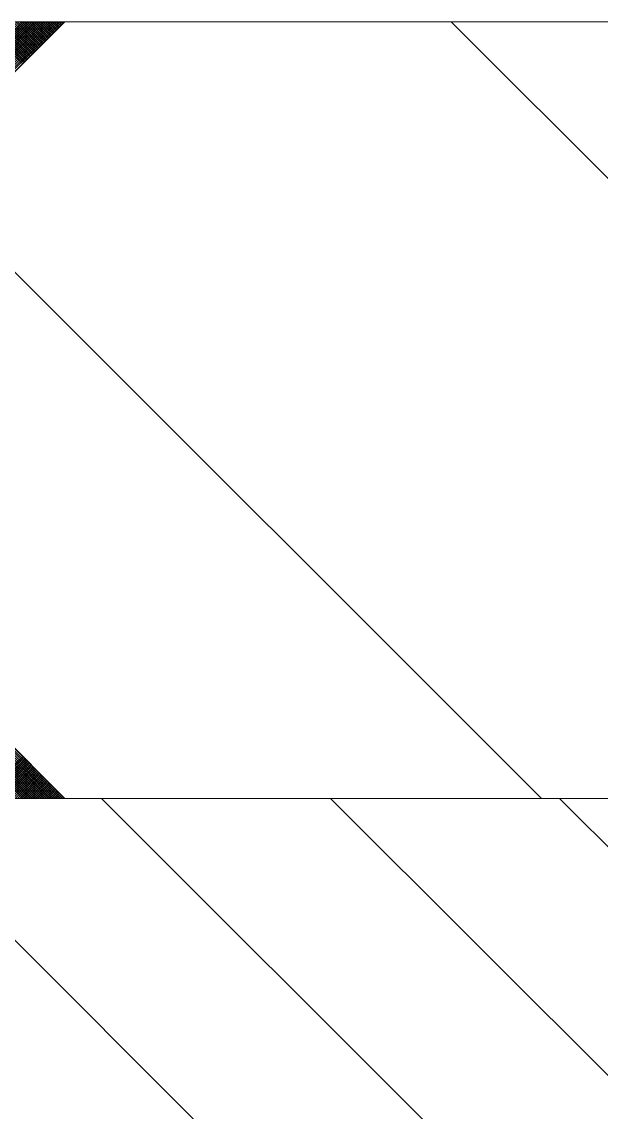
# Model space of a CAD drawing. Extents: x 174420 to 213214, y -41877 to -13498.
# Drawn here: x 196444.6 to 196498.2, y -25727.4 to -25626.3 of the extents above; entities that cross this region are included whole.
import ezdxf

# ---------------------------------------------------------------- set-up
doc = ezdxf.new("R2010")
doc.units = 0
doc.header["$LTSCALE"] = 500
doc.header["$MEASUREMENT"] = 0
doc.layers.get('0').update_dxf_attribs({"linetype": 'CONTINUOUS', "lineweight": 9})
doc.layers.add('COTAS', color=2, linetype='CONTINUOUS', lineweight=9)

# ---------------------------------------------------------------- blocks, each defined once
blk = doc.blocks.new('*X7')
at = {"color": 0}
for p, q in [((-1031.976, 2941.164), (-1091.976, 3001.164)), ((-1085.009, 2941.164), (-1133.41, 2989.565))]:
    blk.add_line(p, q, dxfattribs=at)
blk = doc.blocks.new('*X4')
at = {"color": 0}
for p, q in [((-939.64, 2972.782), (-911.257, 3001.164)), ((-939.552, 2972.693), (-911.081, 3001.164)), ((-939.463, 2972.605), (-910.904, 3001.164)), ((-939.375, 2972.517), (-910.727, 3001.164)), ((-939.286, 2972.428), (-910.55, 3001.164)), ((-939.198, 2972.34), (-910.373, 3001.164)), ((-939.11, 2972.252), (-910.197, 3001.164)), ((-939.021, 2972.163), (-910.02, 3001.164)), ((-938.933, 2972.075), (-909.843, 3001.164)), ((-938.844, 2971.986), (-909.666, 3001.164)), ((-938.756, 2971.898), (-909.49, 3001.164)), ((-938.668, 2971.81), (-909.313, 3001.164)), ((-938.579, 2971.721), (-909.136, 3001.164)), ((-938.491, 2971.633), (-908.959, 3001.164)), ((-938.403, 2971.544), (-908.782, 3001.164)), ((-938.314, 2971.456), (-908.606, 3001.164)), ((-938.226, 2971.368), (-908.429, 3001.164)), ((-938.137, 2971.279), (-908.252, 3001.164)), ((-938.049, 2971.191), (-908.075, 3001.164)), ((-911.257, 2997.93), (-914.492, 3001.164)), ((-911.169, 2998.018), (-914.316, 3001.164)), ((-911.081, 2998.106), (-914.139, 3001.164)), ((-910.992, 2998.195), (-913.962, 3001.164)), ((-910.904, 2998.283), (-913.785, 3001.164)), ((-910.816, 2998.372), (-913.609, 3001.164)), ((-910.727, 2998.46), (-913.432, 3001.164)), ((-910.639, 2998.548), (-913.255, 3001.164)), ((-910.55, 2998.637), (-913.078, 3001.164)), ((-910.462, 2998.725), (-912.901, 3001.164)), ((-910.374, 2998.813), (-912.725, 3001.164)), ((-910.285, 2998.902), (-912.548, 3001.164)), ((-910.197, 2998.99), (-912.371, 3001.164)), ((-910.108, 2999.079), (-912.194, 3001.164)), ((-910.02, 2999.167), (-912.018, 3001.164)), ((-909.932, 2999.255), (-911.841, 3001.164)), ((-909.843, 2999.344), (-911.664, 3001.164)), ((-909.755, 2999.432), (-911.487, 3001.164)), ((-909.666, 2999.521), (-911.31, 3001.164)), ((-909.578, 2999.609), (-911.134, 3001.164)), ((-909.49, 2999.697), (-910.957, 3001.164)), ((-909.401, 2999.786), (-910.78, 3001.164)), ((-909.313, 2999.874), (-910.603, 3001.164)), ((-909.225, 2999.963), (-910.427, 3001.164)), ((-909.136, 3000.051), (-910.25, 3001.164)), ((-909.048, 3000.139), (-910.073, 3001.164)), ((-908.959, 3000.228), (-909.896, 3001.164)), ((-908.871, 3000.316), (-909.719, 3001.164)), ((-908.783, 3000.404), (-909.543, 3001.164)), ((-908.694, 3000.493), (-909.366, 3001.164)), ((-908.606, 3000.581), (-909.189, 3001.164)), ((-908.517, 3000.67), (-909.012, 3001.164)), ((-908.429, 3000.758), (-908.836, 3001.164)), ((-908.341, 3000.846), (-908.659, 3001.164)), ((-908.252, 3000.935), (-908.482, 3001.164)), ((-908.164, 3001.023), (-908.305, 3001.164)), ((-908.076, 3001.112), (-908.128, 3001.164)), ((-908.94, 2941.164), (-938.481, 2970.706)), ((-908.763, 2941.164), (-938.393, 2970.794)), ((-908.586, 2941.164), (-938.304, 2970.883)), ((-908.409, 2941.164), (-938.216, 2970.971)), ((-908.233, 2941.164), (-938.128, 2971.06)), ((-908.056, 2941.164), (-938.039, 2971.148)), ((-910.707, 2941.164), (-939.365, 2969.822)), ((-910.531, 2941.164), (-939.277, 2969.91)), ((-910.354, 2941.164), (-939.188, 2969.999)), ((-910.177, 2941.164), (-939.1, 2970.087)), ((-910, 2941.164), (-939.011, 2970.176)), ((-909.823, 2941.164), (-938.923, 2970.264)), ((-909.647, 2941.164), (-938.835, 2970.352)), ((-909.47, 2941.164), (-938.746, 2970.441)), ((-909.293, 2941.164), (-938.658, 2970.529)), ((-909.116, 2941.164), (-938.569, 2970.618)), ((-911.238, 2941.164), (-939.63, 2969.557)), ((-911.061, 2941.164), (-939.542, 2969.645)), ((-910.884, 2941.164), (-939.453, 2969.734)), ((-914.512, 2941.164), (-911.267, 2944.409)), ((-914.335, 2941.164), (-911.179, 2944.321)), ((-914.158, 2941.164), (-911.091, 2944.232)), ((-913.982, 2941.164), (-911.002, 2944.144)), ((-913.805, 2941.164), (-910.914, 2944.056)), ((-913.628, 2941.164), (-910.825, 2943.967)), ((-913.451, 2941.164), (-910.737, 2943.879)), ((-913.275, 2941.164), (-910.649, 2943.79)), ((-913.098, 2941.164), (-910.56, 2943.702)), ((-912.921, 2941.164), (-910.472, 2943.614)), ((-912.744, 2941.164), (-910.383, 2943.525)), ((-912.567, 2941.164), (-910.295, 2943.437)), ((-912.391, 2941.164), (-910.207, 2943.349)), ((-912.214, 2941.164), (-910.118, 2943.26)), ((-912.037, 2941.164), (-910.03, 2943.172)), ((-911.86, 2941.164), (-909.941, 2943.083)), ((-911.684, 2941.164), (-909.853, 2942.995)), ((-911.507, 2941.164), (-909.765, 2942.907)), ((-911.33, 2941.164), (-909.676, 2942.818)), ((-911.153, 2941.164), (-909.588, 2942.73)), ((-910.976, 2941.164), (-909.5, 2942.641)), ((-910.8, 2941.164), (-909.411, 2942.553)), ((-910.623, 2941.164), (-909.323, 2942.465)), ((-910.446, 2941.164), (-909.234, 2942.376)), ((-910.269, 2941.164), (-909.146, 2942.288)), ((-910.093, 2941.164), (-909.058, 2942.199)), ((-909.916, 2941.164), (-908.969, 2942.111)), ((-909.739, 2941.164), (-908.881, 2942.023)), ((-909.562, 2941.164), (-908.792, 2941.934)), ((-909.385, 2941.164), (-908.704, 2941.846)), ((-909.209, 2941.164), (-908.616, 2941.758)), ((-909.032, 2941.164), (-908.527, 2941.669)), ((-908.855, 2941.164), (-908.439, 2941.581)), ((-908.678, 2941.164), (-908.35, 2941.492)), ((-908.502, 2941.164), (-908.262, 2941.404)), ((-908.325, 2941.164), (-908.174, 2941.316)), ((-908.148, 2941.164), (-908.085, 2941.227))]:
    blk.add_line(p, q, dxfattribs=at)

msp = doc.modelspace()

# ---------------------------------------------------------------- hatches: boundary and pattern name
at = {"layer": 'COTAS', "linetype": 'Continuous', "lineweight": 9}
h = msp.add_hatch(dxfattribs=at)
h.set_pattern_fill('ANSI31', color=256, scale=120, angle=90, style=0)
h.set_pattern_definition([(135, (209906.991, -11215.565), (-10.606602, -10.606602), [])])
h.paths.add_polyline_path([(196107.74, -25698.29), (196107.74, -25774.49), (196717.34, -25774.49), (196717.34, -25698.29)])

# ---------------------------------------------------------------- linework, layer by layer
at = {"lineweight": 9}
for p, q in [((196029.67, -25626.29), (197184.96, -25626.29)), ((196029.67, -25698.29), (197139.63, -25698.29))]:
    msp.add_line(p, q, dxfattribs=at)
at = {"layer": 'COTAS', "lineweight": 9}
for p, q in [((196448.54, -25626.29), (196376.54, -25698.29)), ((196376.54, -25626.29), (196448.54, -25698.29))]:
    msp.add_line(p, q, dxfattribs=at)

# ---------------------------------------------------------------- block references
at = {"layer": 'COTAS', "lineweight": 9, "xscale": 1.2, "yscale": 1.2, "zscale": 1.2}
for name, p in [('*X4', (197538.17, -29227.69)), ('*X7', (197794.71, -29227.69))]:
    msp.add_blockref(name, p, dxfattribs=at)

doc.saveas('drawing.dxf')
